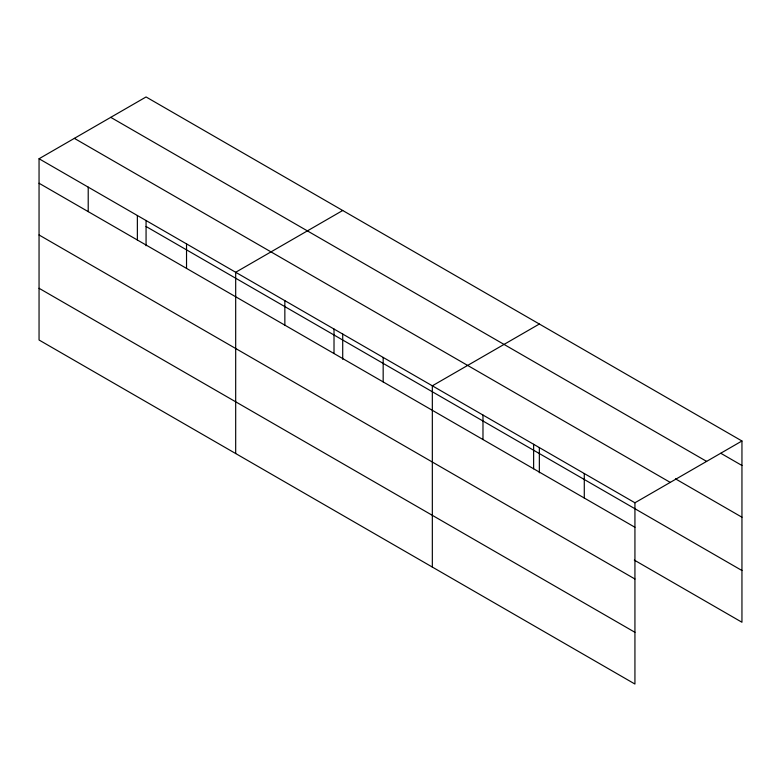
<?xml version="1.0" encoding="UTF-8"?>
<svg xmlns="http://www.w3.org/2000/svg" width="781" height="781" viewBox="0 0 781 781"><rect width="100%" height="100%" fill="white"/><g stroke="black" fill="none" stroke-linecap="round" stroke-linejoin="round"><path stroke-width="1.17" d="M39.05 158.748L634.933 502.779L634.933 684.039L39.05 340.008L39.05 158.748L146.067 96.961L741.95 440.992L741.95 622.252L634.318 560.114M342.713 210.489L235.686 272.276L235.686 453.536M539.349 324.027L432.332 385.814L432.332 567.065M634.933 502.779L741.95 440.992M720.843 453.302L741.95 465.486M110.756 117.355L706.629 461.386M675.467 478.841L741.95 517.217M74.371 138.364L670.244 482.394M146.067 226.49L741.95 570.52M39.05 183.242L634.933 527.273M39.05 234.974L634.933 579.004M39.05 288.277L634.933 632.307M584.286 473.54L584.286 498.034M539.349 447.493L539.349 472.798M533.628 444.291L533.628 468.795M482.98 415.053L482.98 439.547M383.168 357.425L383.168 381.919M342.713 333.965L342.713 359.27M334.014 329.045L334.014 353.539M284.85 300.665L284.85 325.16M186.532 243.897L186.532 268.391M146.067 220.437L146.067 245.742M137.368 215.517L137.368 240.011M88.214 187.128L88.214 211.631"/></g></svg>
